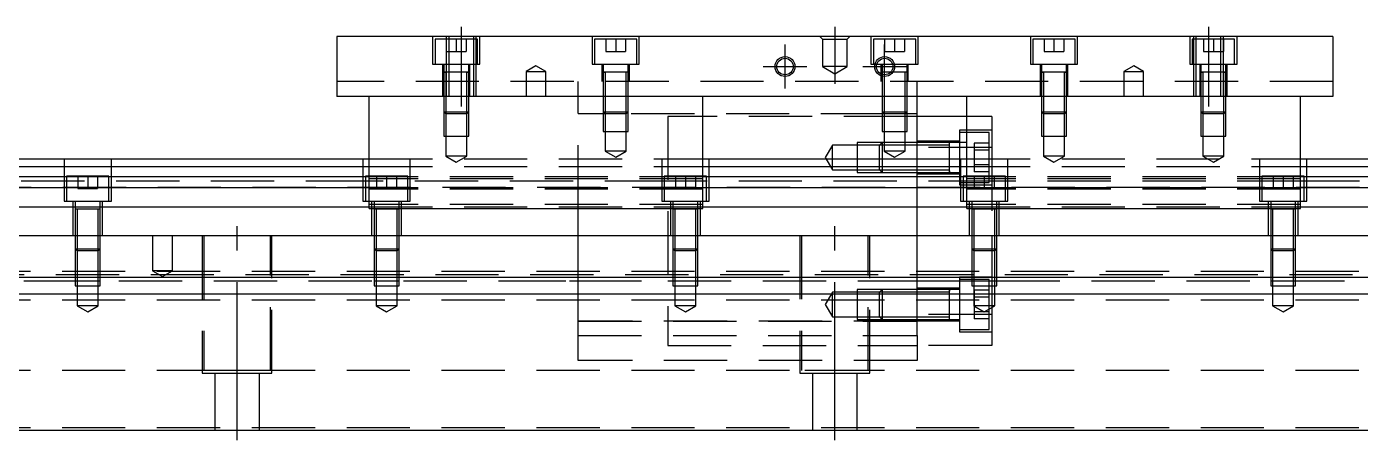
# Model space of a CAD drawing. Extents: x -20 to 1046, y -280 to 102.
# Drawn here: x 247.8 to 515.5, y -239 to -156 of the extents above; entities that cross this region are included whole.
import ezdxf

# ---------------------------------------------------------------- set-up
doc = ezdxf.new("R2010")
doc.units = 0
doc.linetypes.add('CENTER', pattern=[50.8, 31.75, -6.35, 6.35, -6.35])
doc.linetypes.add('DASHED', pattern=[19.05, 12.7, -6.35])
doc.layers.get('0').update_dxf_attribs({"linetype": 'CONTINUOUS'})
doc.layers.add('CENTER', color=1, linetype='CENTER')

msp = doc.modelspace()

# ---------------------------------------------------------------- linework, layer by layer
at = {"color": 7, "linetype": 'CONTINUOUS'}
for p, q in [((510, -158.03), (310, -158.03)), ((310, -158.03), (310, -170.03)), ((510, -158.03), (510, -170.03)), ((419.9, -165.13), (419.9, -165.676966)), ((419.9, -165.676966), (419.9, -166.027498)), ((421.67033, -165.13), (421.229838, -165.13)), ((510, -170.03), (310, -170.03)), ((316.5, -192.53), (316.5, -170.03)), ((383.5, -192.53), (383.5, -170.03)), ((426.5, -182.53), (426.5, -170.03)), ((436.5, -192.53), (436.5, -170.03)), ((503.5, -192.53), (503.5, -170.03)), ((436.5, -174.03), (426.5, -174.03)), ((0, -182.53), (316.5, -182.53)), ((0, -184.069608), (316.5, -184.069608)), ((383.5, -182.53), (436.5, -182.53)), ((383.5, -184.069608), (436.5, -184.069608)), ((503.5, -182.53), (820, -182.53)), ((503.5, -184.069608), (820, -184.069608)), ((316.5, -186.15154), (0, -186.15154)), ((436.5, -186.15154), (383.5, -186.15154)), ((820, -186.15154), (503.5, -186.15154)), ((316.5, -188.366666), (0, -188.366666)), ((436.5, -188.366666), (383.5, -188.366666)), ((820, -188.366666), (503.5, -188.366666)), ((0, -192.211934), (316.5, -192.211934)), ((316.5, -192.53), (383.5, -192.53)), ((383.5, -192.211934), (436.5, -192.211934)), ((436.5, -192.53), (503.5, -192.53)), ((503.5, -192.211934), (820, -192.211934)), ((820, -198.03), (0, -198.03)), ((820, -206.33), (0, -206.33)), ((820, -209.73), (0, -209.73)), ((820, -237.03), (0, -237.03))]:
    msp.add_line(p, q, dxfattribs=at)
at = {"color": 3, "linetype": 'DASHED'}
for p, q in [((329.25, -158.03), (329.25, -163.53)), ((338.25, -158.53), (329.75, -158.53)), ((329.75, -158.53), (329.75, -163.53)), ((332, -158.53), (332, -161.03)), ((332.000006, -158.03), (332.000006, -170.03)), ((332.5, -158.03), (332.5, -170.03)), ((334, -158.53), (334, -161.03)), ((336, -158.53), (336, -161.03)), ((337.5, -170.03), (337.5, -158.03)), ((337.999994, -170.03), (337.999994, -158.03)), ((338.25, -163.53), (338.25, -158.53)), ((338.75, -163.53), (338.75, -158.03)), ((361.25, -158.03), (361.25, -163.53)), ((362.999994, -158.53), (361.75, -158.53)), ((361.75, -158.53), (361.75, -163.53)), ((370.25, -158.53), (362.999994, -158.53)), ((364, -158.53), (364, -161.03)), ((366, -158.53), (366, -161.03)), ((368, -158.53), (368, -161.03)), ((370.25, -163.53), (370.25, -158.53)), ((370.75, -163.53), (370.75, -158.03)), ((407.5, -158.53), (407, -158.03)), ((407.5, -158.53), (407.5, -164.03)), ((407.5, -158.53), (412.5, -158.53)), ((412.5, -158.53), (413, -158.03)), ((412.5, -164.03), (412.5, -158.53)), ((417.25, -158.03), (417.25, -163.53)), ((426.25, -158.53), (417.75, -158.53)), ((417.75, -158.53), (417.75, -163.53)), ((420, -158.53), (420, -161.03)), ((422, -158.53), (422, -161.03)), ((424, -158.53), (424, -161.03)), ((426.25, -163.53), (426.25, -158.53)), ((426.75, -163.53), (426.75, -158.03)), ((449.25, -158.03), (449.25, -163.53)), ((458.25, -158.53), (449.75, -158.53)), ((449.75, -158.53), (449.75, -163.53)), ((452, -158.53), (452, -161.03)), ((454, -158.53), (454, -161.03)), ((456, -158.53), (456, -161.03)), ((458.25, -163.53), (458.25, -158.53)), ((458.75, -163.53), (458.75, -158.03)), ((481.25, -158.03), (481.25, -163.53)), ((490.25, -158.53), (481.75, -158.53)), ((481.75, -158.53), (481.75, -163.53)), ((482.000006, -158.03), (482.000006, -170.03)), ((482.5, -158.03), (482.5, -170.03)), ((484, -158.53), (484, -161.03)), ((486, -158.53), (486, -161.03)), ((487.5, -170.03), (487.5, -158.03)), ((487.999994, -170.03), (487.999994, -158.03)), ((488, -158.53), (488, -161.03)), ((490.25, -163.53), (490.25, -158.53)), ((490.75, -163.53), (490.75, -158.03)), ((332, -161.03), (334, -161.03)), ((334, -161.03), (336, -161.03)), ((364, -161.03), (366, -161.03)), ((366, -161.03), (368, -161.03)), ((420, -161.03), (422, -161.03)), ((422, -161.03), (424, -161.03)), ((452, -161.03), (454, -161.03)), ((454, -161.03), (456, -161.03)), ((484, -161.03), (486, -161.03)), ((486, -161.03), (488, -161.03)), ((329.25, -163.53), (338.75, -163.53)), ((331.25, -163.53), (331.25, -170.03)), ((331.5, -163.53), (331.5, -165.13)), ((331.5, -165.125), (331.5, -165.13)), ((331.5, -165.13), (331.757448, -165.13)), ((331.757468, -165.13), (331.5, -165.13)), ((331.5, -165.13), (331.5, -165.135)), ((331.5, -165.13), (331.5, -170.02998)), ((336.242552, -165.13), (331.757468, -165.13)), ((331.9, -165.13), (331.9, -170.02998)), ((336.1, -170.02998), (336.1, -165.13)), ((336.5, -165.13), (336.242552, -165.13)), ((336.242602, -165.13), (336.5, -165.13)), ((336.5, -165.13), (336.5, -163.53)), ((336.5, -165.13), (336.5, -165.125)), ((336.5, -165.135), (336.5, -165.13)), ((336.5, -170.02998), (336.5, -165.13)), ((336.75, -170.03), (336.75, -163.53)), ((350, -163.8753), (348, -165.03)), ((348, -165.03), (350, -165.03)), ((348, -165.03), (348, -170.03)), ((352, -165.03), (350, -163.8753)), ((350, -165.03), (352, -165.03)), ((352, -170.03), (352, -165.03)), ((361.25, -163.53), (370.75, -163.53)), ((363.25, -163.53), (363.25, -167.03)), ((363.5, -163.53), (363.5, -165.13)), ((363.5, -165.125), (363.5, -165.13)), ((363.5, -165.13), (363.757448, -165.13)), ((363.757468, -165.13), (363.5, -165.13)), ((363.5, -165.13), (363.5, -165.135)), ((363.5, -165.13), (363.5, -167.02998)), ((368.5, -165.13), (363.757468, -165.13)), ((363.9, -165.13), (363.9, -167.02998)), ((368.1, -167.02998), (368.1, -165.13)), ((368.5, -165.13), (368.5, -163.53)), ((368.5, -165.13), (368.5, -165.125)), ((368.5, -165.135), (368.5, -165.13)), ((368.5, -167.02998), (368.5, -165.13)), ((368.75, -167.03), (368.75, -163.53)), ((412.5, -164.03), (407.5, -164.03)), ((407.5, -164.03), (410, -165.473376)), ((410, -165.473376), (412.5, -164.03)), ((417.25, -163.53), (426.75, -163.53)), ((419.25, -163.53), (419.25, -167.03)), ((419.5, -163.53), (419.5, -165.13)), ((419.5, -165.125), (419.5, -165.13)), ((419.757468, -165.13), (419.5, -165.13)), ((419.5, -165.13), (419.5, -165.135)), ((419.5, -165.13), (419.5, -165.602418)), ((419.5, -165.602418), (419.5, -165.966492)), ((419.5, -165.966492), (419.5, -167.02998)), ((421.229562, -165.13), (419.757468, -165.13)), ((421.669968, -165.13), (421.229562, -165.13)), ((424.242552, -165.13), (421.669968, -165.13)), ((424.1, -167.02998), (424.1, -165.13)), ((424.5, -165.13), (424.242552, -165.13)), ((424.5, -165.13), (424.5, -163.53)), ((424.5, -165.13), (424.5, -165.125)), ((424.5, -165.135), (424.5, -165.13)), ((424.5, -167.02998), (424.5, -165.13)), ((424.75, -167.03), (424.75, -163.53)), ((449.25, -163.53), (458.75, -163.53)), ((451.25, -163.53), (451.25, -170.03)), ((451.5, -163.53), (451.5, -165.13)), ((451.5, -165.125), (451.5, -165.13)), ((451.5, -165.13), (451.757448, -165.13)), ((451.757468, -165.13), (451.5, -165.13)), ((451.5, -165.13), (451.5, -165.135)), ((451.5, -165.13), (451.5, -170.02998)), ((456.242552, -165.13), (451.757468, -165.13)), ((451.9, -165.13), (451.9, -170.02998)), ((456.1, -170.02998), (456.1, -165.13)), ((456.5, -165.13), (456.242552, -165.13)), ((456.242602, -165.13), (456.5, -165.13)), ((456.5, -165.13), (456.5, -163.53)), ((456.5, -165.13), (456.5, -165.125)), ((456.5, -165.135), (456.5, -165.13)), ((456.5, -170.02998), (456.5, -165.13)), ((456.75, -170.03), (456.75, -163.53)), ((470, -163.8753), (468, -165.03)), ((468, -165.03), (470, -165.03)), ((468, -165.03), (468, -170.03)), ((472, -165.03), (470, -163.8753)), ((470, -165.03), (472, -165.03)), ((472, -170.03), (472, -165.03)), ((481.25, -163.53), (490.75, -163.53)), ((483.25, -163.53), (483.25, -170.03)), ((483.5, -163.53), (483.5, -165.13)), ((483.5, -165.125), (483.5, -165.13)), ((483.5, -165.13), (483.757448, -165.13)), ((483.757468, -165.13), (483.5, -165.13)), ((483.5, -165.13), (483.5, -165.135)), ((483.5, -165.13), (483.5, -170.02998)), ((488.242552, -165.13), (483.757468, -165.13)), ((483.9, -165.13), (483.9, -170.02998)), ((488.1, -170.02998), (488.1, -165.13)), ((488.5, -165.13), (488.242552, -165.13)), ((488.242602, -165.13), (488.5, -165.13)), ((488.5, -165.13), (488.5, -163.53)), ((488.5, -165.13), (488.5, -165.125)), ((488.5, -165.135), (488.5, -165.13)), ((488.5, -170.02998), (488.5, -165.13)), ((488.75, -170.03), (488.75, -163.53)), ((510, -167.03), (310, -167.03)), ((358.5, -170.03), (358.5, -167.03)), ((363.5, -167.03), (363.5, -173.13)), ((363.500006, -167.03), (363.500006, -173.13)), ((363.9, -167.03), (363.9, -173.53)), ((368.1, -173.53), (368.1, -167.03)), ((368.499994, -173.13), (368.499994, -167.03)), ((368.5, -173.13), (368.5, -167.03)), ((419.5, -167.03), (419.5, -173.13)), ((419.500006, -167.03), (419.500006, -173.13)), ((419.9, -166.027498), (419.9, -167.02998)), ((419.9, -167.03), (419.9, -173.53)), ((424.1, -170.03), (424.1, -167.03)), ((424.499994, -170.03), (424.499994, -167.03)), ((424.5, -170.03), (424.5, -167.03)), ((426.5, -170.03), (426.5, -167.03)), ((331.5, -170.03), (331.5, -173.13)), ((331.500006, -170.03), (331.500006, -173.130006)), ((331.9, -170.03), (331.9, -173.53)), ((336.1, -173.53), (336.1, -170.03)), ((336.499994, -173.130006), (336.499994, -170.03)), ((336.5, -173.13), (336.5, -170.03)), ((358.5, -192.53), (358.5, -170.03)), ((424.1, -173.53), (424.1, -170.03)), ((424.499994, -173.130006), (424.499994, -170.03)), ((424.5, -173.13), (424.5, -170.03)), ((451.5, -170.03), (451.5, -173.13)), ((451.500006, -170.03), (451.500006, -173.130006)), ((451.9, -170.03), (451.9, -173.53)), ((456.1, -173.53), (456.1, -170.03)), ((456.499994, -173.130006), (456.499994, -170.03)), ((456.5, -173.13), (456.5, -170.03)), ((483.5, -170.03), (483.5, -173.13)), ((483.500006, -170.03), (483.500006, -173.130006)), ((483.9, -170.03), (483.9, -173.53)), ((488.1, -173.53), (488.1, -170.03)), ((488.499994, -173.130006), (488.499994, -170.03)), ((488.5, -173.13), (488.5, -170.03)), ((331.5, -173.13), (336.5, -173.13)), ((331.5, -173.13), (331.9, -173.53)), ((331.500006, -173.13002), (331.500006, -178.03)), ((336.1, -173.53), (331.9, -173.53)), ((331.9, -173.53002), (331.9, -178.03)), ((336.1, -173.53), (336.5, -173.13)), ((336.1, -178.03), (336.1, -173.53002)), ((336.499994, -178.03), (336.499994, -173.13002)), ((363.9, -173.53), (358.5, -173.53)), ((363.5, -173.13), (368.5, -173.13)), ((363.5, -173.13), (363.9, -173.53)), ((363.500006, -173.13002), (363.500006, -177.03)), ((368.1, -173.53), (363.9, -173.53)), ((363.9, -173.53002), (363.9, -177.03)), ((368.1, -173.53), (368.5, -173.13)), ((419.9, -173.53), (368.1, -173.53)), ((368.1, -177.03), (368.1, -173.53002)), ((368.499994, -177.03), (368.499994, -173.13002)), ((376.5, -174.03), (376.5, -220.03)), ((424.499994, -174.03), (376.5, -174.03)), ((419.5, -173.13), (424.5, -173.13)), ((419.5, -173.13), (419.9, -173.53)), ((419.500006, -173.13002), (419.500006, -177.03)), ((424.1, -173.53), (419.9, -173.53)), ((419.9, -173.53002), (419.9, -177.03)), ((424.1, -173.53), (424.5, -173.13)), ((426.5, -173.53), (424.1, -173.53)), ((424.1, -177.03), (424.1, -173.53002)), ((424.499994, -177.03), (424.499994, -173.13002)), ((426.5, -174.03), (424.499994, -174.03)), ((441.5, -174.03), (436.5, -174.03)), ((441.5, -174.03), (441.5, -180.2968)), ((451.5, -173.13), (456.5, -173.13)), ((451.5, -173.13), (451.9, -173.53)), ((451.500006, -173.13002), (451.500006, -178.03)), ((456.1, -173.53), (451.9, -173.53)), ((451.9, -173.53002), (451.9, -178.03)), ((456.1, -173.53), (456.5, -173.13)), ((456.1, -178.03), (456.1, -173.53002)), ((456.499994, -178.03), (456.499994, -173.13002)), ((483.5, -173.13), (488.5, -173.13)), ((483.5, -173.13), (483.9, -173.53)), ((483.500006, -173.13002), (483.500006, -178.03)), ((488.1, -173.53), (483.9, -173.53)), ((483.9, -173.53002), (483.9, -178.03)), ((488.1, -173.53), (488.5, -173.13)), ((488.1, -178.03), (488.1, -173.53002)), ((488.499994, -178.03), (488.499994, -173.13002)), ((331.500006, -178.03), (336.499994, -178.03)), ((331.9, -178.03), (331.9, -182.03)), ((336.1, -182.03), (336.1, -178.03)), ((363.500006, -177.03), (368.499994, -177.03)), ((363.9, -177.03), (363.9, -181.03)), ((368.1, -181.03), (368.1, -177.03)), ((414.5, -179.280006), (414.5, -185.279994)), ((419.49998, -179.280006), (414.5, -179.280006)), ((419.5, -179.28), (419, -179.78)), ((419.5, -179.28), (419.5, -185.28)), ((436.5, -179.28), (419.5, -179.28)), ((426.5, -179.280006), (419.5, -179.280006)), ((419.500006, -177.03), (424.499994, -177.03)), ((419.9, -177.03), (419.9, -181.03)), ((424.1, -181.03), (424.1, -177.03)), ((435, -178.98), (426.5, -178.98)), ((433.005, -179.28), (426.50002, -179.28)), ((435, -179.28), (432.995, -179.28)), ((433, -179.78), (433, -179.279994)), ((433, -182.28), (433, -179.279994)), ((433, -185.280006), (433, -179.279994)), ((435, -176.78), (435, -187.78)), ((441.5, -176.78), (435, -176.78)), ((437.499994, -177.28), (435, -177.28)), ((441, -177.28), (437.499994, -177.28)), ((441, -187.28), (441, -177.28)), ((451.500006, -178.03), (456.499994, -178.03)), ((451.9, -178.03), (451.9, -182.03)), ((456.1, -182.03), (456.1, -178.03)), ((483.500006, -178.03), (488.499994, -178.03)), ((483.9, -178.03), (483.9, -182.03)), ((488.1, -182.03), (488.1, -178.03)), ((336.1, -182.03), (331.9, -182.03)), ((331.9, -182.03), (334, -183.242436)), ((334, -183.242436), (336.1, -182.03)), ((368.1, -181.03), (363.9, -181.03)), ((363.9, -181.03), (366, -182.242436)), ((366, -182.242436), (368.1, -181.03)), ((409.5, -179.78), (408.056624, -182.28)), ((409.5, -184.78), (409.5, -179.78)), ((414.5, -179.78), (409.5, -179.78)), ((418.99998, -179.78), (414.5, -179.78)), ((419, -184.78), (419, -179.78)), ((426.5, -179.78), (419, -179.78)), ((424.1, -181.03), (419.9, -181.03)), ((419.9, -181.03), (422, -182.242436)), ((422, -182.242436), (424.1, -181.03)), ((441.5, -180.2968), (426.5, -180.2968)), ((433, -179.78), (426.50002, -179.78)), ((433, -184.78), (433, -179.78)), ((433, -184.930204), (433, -182.031394)), ((438, -179.393248), (438, -180.836624)), ((441, -179.393248), (438, -179.393248)), ((441, -180.836624), (438, -180.836624)), ((438, -180.836624), (438, -183.723376)), ((441.5, -180.2968), (441.5, -198.03)), ((456.1, -182.03), (451.9, -182.03)), ((451.9, -182.03), (454, -183.242436)), ((454, -183.242436), (456.1, -182.03)), ((488.1, -182.03), (483.9, -182.03)), ((483.9, -182.03), (486, -183.242436)), ((486, -183.242436), (488.1, -182.03)), ((255.25, -182.53), (255.25, -191.03)), ((264.75, -191.03), (264.75, -182.53)), ((315.25, -182.53), (315.25, -191.03)), ((316.5, -182.53), (383.5, -182.53)), ((316.5, -184.069608), (383.5, -184.069608)), ((324.75, -191.03), (324.75, -182.53)), ((375.25, -182.53), (375.25, -191.03)), ((384.75, -191.03), (384.75, -182.53)), ((408.056624, -182.28), (409.5, -184.78)), ((426.5, -192.53), (426.5, -182.53)), ((435.25, -182.53), (435.25, -191.03)), ((436.5, -182.53), (503.5, -182.53)), ((436.5, -184.069608), (503.5, -184.069608)), ((441, -183.723376), (438, -183.723376)), ((438, -183.723376), (438, -185.166752)), ((444.75, -191.03), (444.75, -182.53)), ((495.25, -182.53), (495.25, -191.03)), ((504.75, -191.03), (504.75, -182.53)), ((316.5, -187.03), (28, -187.03)), ((264.25, -186.03), (255.75, -186.03)), ((255.75, -186.03), (255.75, -191.03)), ((258, -186.03), (258, -188.53)), ((260, -186.03), (260, -188.53)), ((262, -186.03), (262, -188.53)), ((264.25, -191.03), (264.25, -186.03)), ((324.25, -186.03), (315.75, -186.03)), ((315.75, -186.03), (315.75, -191.03)), ((383.5, -186.15154), (316.5, -186.15154)), ((383.5, -186.55668), (316.5, -186.55668)), ((376.49998, -187.03), (316.5, -187.03)), ((318, -186.03), (318, -188.53)), ((320, -186.03), (320, -188.53)), ((322, -186.03), (322, -188.53)), ((324.25, -191.03), (324.25, -186.03)), ((384.25, -186.03), (375.75, -186.03)), ((375.75, -186.03), (375.75, -191.03)), ((441.5, -187.03), (376.5, -187.03)), ((378, -186.03), (378, -188.53)), ((380, -186.03), (380, -188.53)), ((382, -186.03), (382, -188.53)), ((384.25, -191.03), (384.25, -186.03)), ((409.5, -184.78), (414.5, -184.78)), ((414.5, -184.78), (418.99998, -184.78)), ((414.5, -185.279994), (419.49998, -185.279994)), ((419, -184.78), (419.5, -185.28)), ((419, -184.78), (426.5, -184.78)), ((419.5, -185.279994), (426.5, -185.279994)), ((419.5, -185.28), (426.5, -185.28)), ((426.5, -185.58), (435, -185.58)), ((426.50002, -184.78), (433, -184.78)), ((426.50002, -185.28), (433.005, -185.28)), ((432.995, -185.28), (435, -185.28)), ((433, -185.280006), (433, -184.78)), ((433, -185.28), (433, -184.930204)), ((433, -184.930204), (433, -185.28)), ((435, -187.28), (441, -187.28)), ((444.25, -186.03), (435.75, -186.03)), ((435.75, -186.03), (435.75, -191.03)), ((503.5, -186.15154), (436.5, -186.15154)), ((503.5, -186.55668), (436.5, -186.55668)), ((441, -185.166752), (438, -185.166752)), ((438, -186.03), (438, -188.53)), ((440, -186.03), (440, -188.53)), ((503.5, -187.03), (441.50002, -187.03)), ((442, -186.03), (442, -188.53)), ((444.25, -191.03), (444.25, -186.03)), ((504.25, -186.03), (495.75, -186.03)), ((495.75, -186.03), (495.75, -191.03)), ((498, -186.03), (498, -188.53)), ((500, -186.03), (500, -188.53)), ((502, -186.03), (502, -188.53)), ((763, -187.03), (503.5, -187.03)), ((504.25, -191.03), (504.25, -186.03)), ((763, -188.28), (25, -188.28)), ((258, -188.53), (260, -188.53)), ((260, -188.53), (262, -188.53)), ((383.5, -188.366666), (316.5, -188.366666)), ((383.5, -188.61), (316.5, -188.61)), ((318, -188.53), (320, -188.53)), ((320, -188.53), (322, -188.53)), ((378, -188.53), (380, -188.53)), ((380, -188.53), (382, -188.53)), ((435, -187.78), (441.5, -187.78)), ((503.5, -188.366666), (436.5, -188.366666)), ((503.5, -188.61), (436.5, -188.61)), ((438, -188.53), (440, -188.53)), ((440, -188.53), (442, -188.53)), ((498, -188.53), (500, -188.53)), ((500, -188.53), (502, -188.53)), ((255.25, -191.03), (264.75, -191.03)), ((257, -191.03), (257, -198.03)), ((257.5, -191.03), (257.5, -192.63)), ((257.5, -192.625), (257.5, -192.63)), ((257.757468, -192.63), (257.5, -192.63)), ((257.5, -192.63), (257.5, -198.02998)), ((257.5, -192.63), (257.5, -192.635)), ((262.242552, -192.63), (257.757468, -192.63)), ((257.9, -192.63), (257.9, -198.02998)), ((262.1, -198.02998), (262.1, -192.63)), ((262.5, -192.63), (262.242552, -192.63)), ((262.5, -192.63), (262.5, -191.03)), ((262.5, -192.63), (262.5, -192.625)), ((262.5, -198.02998), (262.5, -192.63)), ((262.5, -192.635), (262.5, -192.63)), ((263, -198.03), (263, -191.03)), ((315.25, -191.03), (324.75, -191.03)), ((383.5, -191.707372), (316.5, -191.707372)), ((316.5, -192.211934), (383.5, -192.211934)), ((317, -191.03), (317, -198.03)), ((317.5, -191.03), (317.5, -192.63)), ((317.5, -192.625), (317.5, -192.63)), ((317.757468, -192.63), (317.5, -192.63)), ((317.5, -192.63), (317.5, -198.02998)), ((317.5, -192.63), (317.5, -192.635)), ((322.242552, -192.63), (317.757468, -192.63)), ((317.9, -192.63), (317.9, -198.02998)), ((322.1, -198.02998), (322.1, -192.63)), ((322.5, -192.63), (322.242552, -192.63)), ((322.5, -192.63), (322.5, -191.03)), ((322.5, -192.63), (322.5, -192.625)), ((322.5, -198.02998), (322.5, -192.63)), ((322.5, -192.635), (322.5, -192.63)), ((323, -198.03), (323, -191.03)), ((358.5, -198.03), (358.5, -192.53)), ((375.25, -191.03), (384.75, -191.03)), ((377, -191.03), (377, -198.03)), ((377.5, -191.03), (377.5, -192.63)), ((377.5, -192.625), (377.5, -192.63)), ((377.757468, -192.63), (377.5, -192.63)), ((377.5, -192.63), (377.5, -198.02998)), ((377.5, -192.63), (377.5, -192.635)), ((382.242552, -192.63), (377.757468, -192.63)), ((377.9, -192.63), (377.9, -198.02998)), ((382.1, -198.02998), (382.1, -192.63)), ((382.5, -192.63), (382.242552, -192.63)), ((382.5, -192.63), (382.5, -191.03)), ((382.5, -192.63), (382.5, -192.625)), ((382.5, -198.02998), (382.5, -192.63)), ((382.5, -192.635), (382.5, -192.63)), ((383, -198.03), (383, -191.03)), ((426.5, -198.03), (426.5, -192.53)), ((435.25, -191.03), (444.75, -191.03)), ((503.5, -191.707372), (436.5, -191.707372)), ((436.5, -192.211934), (503.5, -192.211934)), ((437, -191.03), (437, -198.03)), ((437.5, -191.03), (437.5, -192.63)), ((437.5, -192.625), (437.5, -192.63)), ((437.757468, -192.63), (437.5, -192.63)), ((437.5, -192.63), (437.5, -198.02998)), ((437.5, -192.63), (437.5, -192.635)), ((442.242552, -192.63), (437.757468, -192.63)), ((437.9, -192.63), (437.9, -198.02998)), ((442.1, -198.02998), (442.1, -192.63)), ((442.5, -192.63), (442.242552, -192.63)), ((442.5, -192.63), (442.5, -191.03)), ((442.5, -192.63), (442.5, -192.625)), ((442.5, -198.02998), (442.5, -192.63)), ((442.5, -192.635), (442.5, -192.63)), ((443, -198.03), (443, -191.03)), ((495.25, -191.03), (504.75, -191.03)), ((497, -191.03), (497, -198.03)), ((497.5, -191.03), (497.5, -192.63)), ((497.5, -192.625), (497.5, -192.63)), ((497.757468, -192.63), (497.5, -192.63)), ((497.5, -192.63), (497.5, -198.02998)), ((497.5, -192.63), (497.5, -192.635)), ((502.242552, -192.63), (497.757468, -192.63)), ((497.9, -192.63), (497.9, -198.02998)), ((502.1, -198.02998), (502.1, -192.63)), ((502.5, -192.63), (502.242552, -192.63)), ((502.5, -192.63), (502.5, -191.03)), ((502.5, -192.63), (502.5, -192.625)), ((502.5, -198.02998), (502.5, -192.63)), ((502.5, -192.635), (502.5, -192.63)), ((503, -198.03), (503, -191.03)), ((257.5, -198.03), (257.5, -200.63)), ((257.500006, -198.03), (257.500006, -200.630006)), ((257.9, -198.03), (257.9, -201.03)), ((262.1, -201.03), (262.1, -198.03)), ((262.499994, -200.630006), (262.499994, -198.03)), ((262.5, -200.63), (262.5, -198.03)), ((273, -198.03), (273, -205.03)), ((277, -205.03), (277, -198.03)), ((283, -198.03), (283, -225.53)), ((283.291796, -198.03), (283.291796, -225.03)), ((296.708204, -225.03), (296.708204, -198.03)), ((297, -225.53), (297, -198.03)), ((317.5, -198.03), (317.5, -200.63)), ((317.500006, -198.03), (317.500006, -200.630006)), ((317.9, -198.03), (317.9, -201.03)), ((322.1, -201.03), (322.1, -198.03)), ((322.499994, -200.630006), (322.499994, -198.03)), ((322.5, -200.63), (322.5, -198.03)), ((358.5, -206.33), (358.5, -198.03)), ((377.5, -198.03), (377.5, -200.63)), ((377.500006, -198.03), (377.500006, -200.630006)), ((377.9, -198.03), (377.9, -201.03)), ((382.1, -201.03), (382.1, -198.03)), ((382.499994, -200.630006), (382.499994, -198.03)), ((382.5, -200.63), (382.5, -198.03)), ((403, -198.03), (403, -225.53)), ((403.291796, -198.03), (403.291796, -225.03)), ((416.708204, -225.03), (416.708204, -198.03)), ((417, -225.53), (417, -198.03)), ((426.5, -206.33), (426.5, -198.03)), ((437.5, -198.03), (437.5, -200.63)), ((437.500006, -198.03), (437.500006, -200.630006)), ((437.9, -198.03), (437.9, -201.03)), ((441.5, -198.03), (441.5, -201.03)), ((442.1, -201.03), (442.1, -198.03)), ((442.499994, -200.630006), (442.499994, -198.03)), ((442.5, -200.63), (442.5, -198.03)), ((497.5, -198.03), (497.5, -200.63)), ((497.500006, -198.03), (497.500006, -200.630006)), ((497.9, -198.03), (497.9, -201.03)), ((502.1, -201.03), (502.1, -198.03)), ((502.499994, -200.630006), (502.499994, -198.03)), ((502.5, -200.63), (502.5, -198.03)), ((257.5, -200.63), (262.5, -200.63)), ((257.5, -200.63), (257.9, -201.03)), ((257.500006, -200.63002), (257.500006, -206.33)), ((262.1, -201.03), (262.5, -200.63)), ((262.499994, -206.33), (262.499994, -200.63002)), ((317.5, -200.63), (322.5, -200.63)), ((317.5, -200.63), (317.9, -201.03)), ((317.500006, -200.63002), (317.500006, -206.33)), ((322.1, -201.03), (322.5, -200.63)), ((322.499994, -206.33), (322.499994, -200.63002)), ((377.5, -200.63), (382.5, -200.63)), ((377.5, -200.63), (377.9, -201.03)), ((377.500006, -200.63002), (377.500006, -206.33)), ((382.1, -201.03), (382.5, -200.63)), ((382.499994, -206.33), (382.499994, -200.63002)), ((437.5, -200.63), (442.5, -200.63)), ((437.5, -200.63), (437.9, -201.03)), ((437.500006, -200.63002), (437.500006, -206.33)), ((442.1, -201.03), (442.5, -200.63)), ((442.499994, -206.33), (442.499994, -200.63002)), ((497.5, -200.63), (502.5, -200.63)), ((497.5, -200.63), (497.9, -201.03)), ((497.500006, -200.63002), (497.500006, -206.33)), ((502.1, -201.03), (502.5, -200.63)), ((502.499994, -206.33), (502.499994, -200.63002)), ((262.1, -201.03), (257.9, -201.03)), ((257.9, -201.03002), (257.9, -208.03)), ((262.1, -208.03), (262.1, -201.03002)), ((322.1, -201.03), (317.9, -201.03)), ((317.9, -201.03002), (317.9, -208.03)), ((322.1, -208.03), (322.1, -201.03002)), ((382.1, -201.03), (377.9, -201.03)), ((377.9, -201.03002), (377.9, -208.03)), ((382.1, -208.03), (382.1, -201.03002)), ((442.1, -201.03), (437.9, -201.03)), ((437.9, -201.03002), (437.9, -208.03)), ((441.5, -201.03), (441.5, -206.33)), ((442.1, -208.03), (442.1, -201.03002)), ((502.1, -201.03), (497.9, -201.03)), ((497.9, -201.03002), (497.9, -208.03)), ((502.1, -208.03), (502.1, -201.03002)), ((820, -205.18), (0, -205.18)), ((25, -205.78), (763, -205.78)), ((277, -205.03), (273, -205.03)), ((273, -205.03), (275, -206.1847)), ((275, -206.1847), (277, -205.03)), ((56.708204, -207.03), (343.291796, -207.03)), ((257.500006, -206.33), (257.500006, -208.03)), ((257.500006, -207.03), (262.499994, -207.03)), ((257.500006, -208.03), (262.499994, -208.03)), ((257.9, -208.03), (257.9, -212.03)), ((262.1, -212.03), (262.1, -208.03)), ((262.499994, -208.03), (262.499994, -206.33)), ((317.500006, -206.33), (317.500006, -208.03)), ((317.500006, -207.03), (322.499994, -207.03)), ((317.500006, -208.03), (322.499994, -208.03)), ((317.9, -208.03), (317.9, -212.03)), ((322.1, -212.03), (322.1, -208.03)), ((322.499994, -208.03), (322.499994, -206.33)), ((343.291796, -207.03), (356.708204, -207.03)), ((356.708204, -207.03), (358.5, -207.03)), ((358.5, -209.73), (358.5, -206.33)), ((358.5, -207.03), (376.49998, -207.03)), ((376.5, -207.029994), (426.5, -207.029994)), ((376.5, -207.03), (426.5, -207.03)), ((377.500006, -206.33), (377.500006, -208.03)), ((377.500006, -207.03), (382.499994, -207.03)), ((377.500006, -208.03), (382.499994, -208.03)), ((377.9, -208.03), (377.9, -212.03)), ((382.1, -212.03), (382.1, -208.03)), ((382.499994, -208.03), (382.499994, -206.33)), ((414.5, -208.780006), (414.5, -214.779994)), ((419.49998, -208.780006), (414.5, -208.780006)), ((419.5, -208.78), (419, -209.28)), ((419.5, -208.78), (419.5, -214.78)), ((426.5, -208.78), (419.5, -208.78)), ((426.5, -208.780006), (419.5, -208.780006)), ((426.5, -209.73), (426.5, -206.33)), ((426.5, -207.029994), (435, -207.029994)), ((426.5, -207.03), (435, -207.03)), ((435, -208.48), (426.5, -208.48)), ((433.005, -208.78), (426.50002, -208.78)), ((435, -208.78), (432.995, -208.78)), ((433, -208.78), (433, -209.12965)), ((433, -209.129602), (433, -208.78)), ((433, -208.78), (433, -209.12965)), ((433, -209.129602), (433, -208.78)), ((435, -206.28), (435, -217.28)), ((441.5, -206.28), (435, -206.28)), ((437.500006, -206.78), (435, -206.78)), ((435, -207.029994), (437.500006, -207.029994)), ((435, -207.03), (437.500006, -207.03)), ((437.500006, -206.33), (437.500006, -208.03)), ((441, -206.78), (437.500006, -206.78)), ((437.500006, -207.029994), (441, -207.029994)), ((437.500006, -207.03), (441, -207.03)), ((437.500006, -207.03), (442.499994, -207.03)), ((437.500006, -208.03), (442.499994, -208.03)), ((437.9, -208.03), (437.9, -212.03)), ((441, -208.03), (441, -206.78)), ((441, -207.029994), (441.5, -207.029994)), ((441, -207.03), (441.5, -207.03)), ((441, -209.73), (441, -208.03)), ((441.5, -206.33), (441.5, -208.03)), ((441.5, -208.03), (441.5, -209.73)), ((441.50002, -207.03), (442.499994, -207.03)), ((442.1, -212.03), (442.1, -208.03)), ((442.499994, -208.03), (442.499994, -206.33)), ((442.499994, -207.03), (763.005, -207.03)), ((497.500006, -206.33), (497.500006, -208.03)), ((497.500006, -207.03), (502.499994, -207.03)), ((497.500006, -208.03), (502.499994, -208.03)), ((497.9, -208.03), (497.9, -212.03)), ((502.1, -212.03), (502.1, -208.03)), ((502.499994, -208.03), (502.499994, -206.33)), ((820, -210.88), (0, -210.88)), ((358.5, -218.03), (358.5, -209.73)), ((409.5, -209.28), (408.056624, -211.78)), ((409.5, -214.28), (409.5, -209.28)), ((414.5, -209.28), (409.5, -209.28)), ((418.99998, -209.28), (414.5, -209.28)), ((419, -214.28), (419, -209.28)), ((426.5, -209.28), (419, -209.28)), ((426.5, -218.03), (426.5, -209.73)), ((433, -209.28), (426.50002, -209.28)), ((433, -209.72965), (433, -209.129602)), ((433, -209.73), (433, -209.28)), ((433, -211.61996), (433, -209.72965)), ((438, -208.893248), (438, -210.336624)), ((441, -208.893248), (438, -208.893248)), ((441, -210.336624), (438, -210.336624)), ((438, -210.336624), (438, -213.223376)), ((441, -216.78), (441, -209.73)), ((441.5, -209.73), (441.5, -213.7632)), ((262.1, -212.03), (257.9, -212.03)), ((257.9, -212.03), (260, -213.242436)), ((260, -213.242436), (262.1, -212.03)), ((322.1, -212.03), (317.9, -212.03)), ((317.9, -212.03), (320, -213.242436)), ((320, -213.242436), (322.1, -212.03)), ((382.1, -212.03), (377.9, -212.03)), ((377.9, -212.03), (380, -213.242436)), ((380, -213.242436), (382.1, -212.03)), ((408.056624, -211.78), (409.5, -214.28)), ((441.5, -213.7632), (426.5, -213.7632)), ((433, -214.430204), (433, -211.61996)), ((442.1, -212.03), (437.9, -212.03)), ((437.9, -212.03), (440, -213.242436)), ((441, -213.223376), (438, -213.223376)), ((438, -213.223376), (438, -214.666752)), ((440, -213.242436), (442.1, -212.03)), ((441.5, -213.7632), (441.5, -220.03)), ((502.1, -212.03), (497.9, -212.03)), ((497.9, -212.03), (500, -213.242436)), ((500, -213.242436), (502.1, -212.03)), ((358.5, -215.120052), (426.5, -215.120052)), ((426.5, -215.120052), (358.5, -215.120052)), ((409.5, -214.28), (414.5, -214.28)), ((414.5, -214.28), (418.99998, -214.28)), ((414.5, -214.779994), (419.49998, -214.779994)), ((419, -214.28), (426.5, -214.28)), ((419, -214.28), (419.5, -214.78)), ((419.5, -214.779994), (426.5, -214.779994)), ((419.5, -214.78), (426.5, -214.78)), ((426.5, -215.08), (435, -215.08)), ((426.50002, -214.28), (433, -214.28)), ((426.50002, -214.78), (433, -214.78)), ((432.995, -214.78), (433, -214.78)), ((433, -214.780006), (433, -214.28)), ((433, -214.78), (433, -214.430204)), ((433, -214.78), (435, -214.78)), ((433, -214.78), (433.005, -214.78)), ((435, -216.78), (441, -216.78)), ((441, -214.666752), (438, -214.666752)), ((358.5, -218.03), (426.5, -218.03)), ((358.5, -223.03), (358.5, -218.03)), ((426.5, -218.03), (426.5, -223.03)), ((435, -217.28), (441.5, -217.28)), ((376.5, -220.03), (426.5, -220.03)), ((441.5, -220.03), (426.5, -220.03)), ((426.5, -223.03), (358.5, -223.03)), ((820, -225.03), (0, -225.03)), ((283, -225.53), (290, -225.53)), ((296.708204, -225.03), (283.291796, -225.03)), ((285.5, -225.53), (285.5, -237.03)), ((290, -225.53), (297, -225.53)), ((294.5, -237.03), (294.5, -225.53)), ((403, -225.53), (410, -225.53)), ((416.708204, -225.03), (403.291796, -225.03)), ((405.5, -225.53), (405.5, -237.03)), ((410, -225.53), (417, -225.53)), ((414.5, -237.03), (414.5, -225.53)), ((820, -236.53), (6.499992, -236.53))]:
    msp.add_line(p, q, dxfattribs=at)
at = {"color": 3, "linetype": 'CONTINUOUS'}
for centre in [(400, -164.03), (420, -164.03)]:
    msp.add_circle(centre, 2, dxfattribs=at)
at = {"color": 7, "linetype": 'CONTINUOUS'}
for centre in [(400, -164.03), (420, -164.03)]:
    msp.add_circle(centre, 1.65, dxfattribs=at)
at = {"layer": 'CENTER', "color": 1, "linetype": 'CENTER'}
for p, q in [((335, -156.03), (335, -172.03)), ((410, -156.03), (410, -167.473376)), ((485, -156.03), (485, -172.03)), ((400, -168.43), (400, -159.63)), ((420, -168.43), (420, -159.63)), ((395.6, -164.03), (404.4, -164.03)), ((415.6, -164.03), (424.4, -164.03)), ((290, -239.03), (290, -196.03)), ((410, -239.03), (410, -196.03))]:
    msp.add_line(p, q, dxfattribs=at)

doc.saveas('drawing.dxf')
